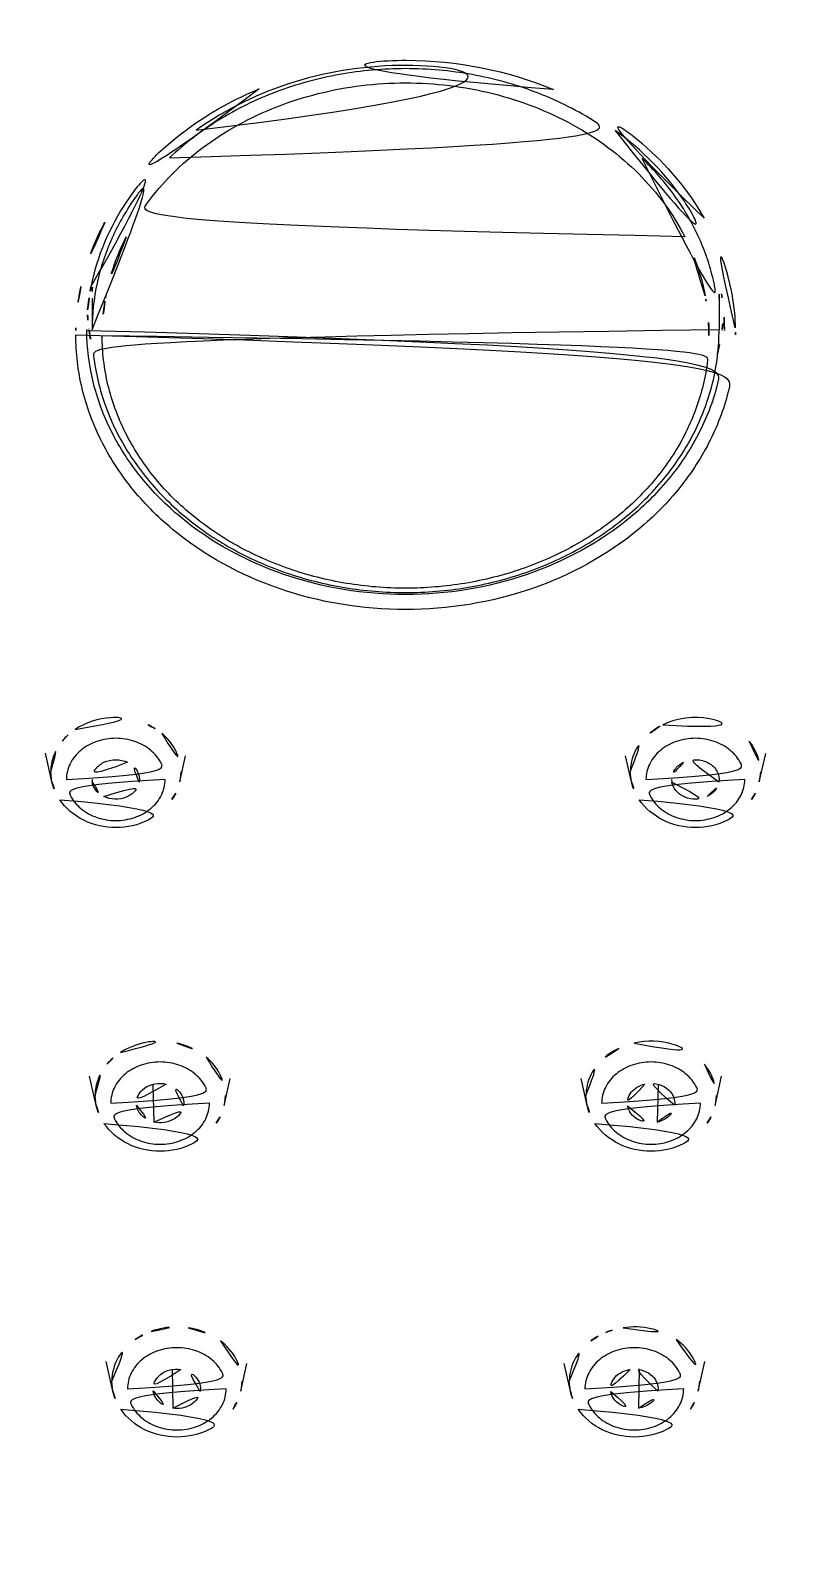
# Model space of a CAD drawing. Extents: x 16296660632 to 16296678186, y -37409619871 to -37409616409.
# Drawn here: x 16296676343.57 to 16296676358.09, y -37409616879.32 to -37409616850.33 of the extents above; entities that cross this region are included whole.
import ezdxf

# ---------------------------------------------------------------- set-up
doc = ezdxf.new("R2010")
doc.units = 0
doc.header["$LTSCALE"] = 10
doc.header["$MEASUREMENT"] = 0
doc.layers.get('0').update_dxf_attribs({"linetype": 'CONTINUOUS'})

msp = doc.modelspace()

# ---------------------------------------------------------------- linework, layer by layer
at = {"ltscale": 0.5}
for p, q in [((16296676344.74192, -37409616855.40905), (16296676344.74192, -37409616856.007248)), ((16296676356.64192, -37409616855.40905), (16296676356.64192, -37409616856.007248)), ((16296676343.978121, -37409616864.583763), (16296676343.85541, -37409616864.039597)), ((16296676346.40572, -37409616864.583763), (16296676346.516411, -37409616864.092903)), ((16296676354.978121, -37409616864.583763), (16296676354.86776, -37409616864.094383)), ((16296676357.40572, -37409616864.583763), (16296676357.52721, -37409616864.044983)), ((16296676343.978121, -37409616864.583763), (16296676343.956909, -37409616864.394058)), ((16296676346.42692, -37409616864.394058), (16296676346.40572, -37409616864.583763)), ((16296676354.978121, -37409616864.583763), (16296676354.956909, -37409616864.394058)), ((16296676357.42692, -37409616864.394058), (16296676357.40572, -37409616864.583763)), ((16296676344.74192, -37409616864.540001), (16296676344.74617, -37409616864.59021)), ((16296676355.74192, -37409616864.540001), (16296676355.74625, -37409616864.590286)), ((16296676344.81937, -37409616870.725166), (16296676344.694731, -37409616870.172432)), ((16296676347.246969, -37409616870.725166), (16296676347.36194, -37409616870.215317)), ((16296676354.13686, -37409616870.725166), (16296676354.02179, -37409616870.214897)), ((16296676356.564461, -37409616870.725166), (16296676356.68906, -37409616870.17263)), ((16296676344.81937, -37409616870.725166), (16296676344.79817, -37409616870.535461)), ((16296676345.89772, -37409616870.331581), (16296676345.91659, -37409616871.043243)), ((16296676347.268181, -37409616870.535461), (16296676347.246969, -37409616870.725166)), ((16296676354.13686, -37409616870.725166), (16296676354.11565, -37409616870.535461)), ((16296676355.485861, -37409616870.331627), (16296676355.46702, -37409616871.043297)), ((16296676356.585661, -37409616870.535461), (16296676356.564461, -37409616870.725166)), ((16296676345.136909, -37409616876.146507), (16296676345.01001, -37409616875.583778)), ((16296676346.26157, -37409616875.729202), (16296676346.272461, -37409616876.47168)), ((16296676347.56451, -37409616876.146507), (16296676347.682329, -37409616875.624062)), ((16296676353.819321, -37409616876.146507), (16296676353.70149, -37409616875.624001)), ((16296676355.12203, -37409616875.726509), (16296676355.111151, -37409616876.47171)), ((16296676356.24692, -37409616876.146507), (16296676356.373831, -37409616875.583717)), ((16296676345.136909, -37409616876.146507), (16296676345.115709, -37409616875.95681)), ((16296676347.58572, -37409616875.95681), (16296676347.56451, -37409616876.146507)), ((16296676353.819321, -37409616876.146507), (16296676353.79812, -37409616875.95681)), ((16296676356.268129, -37409616875.95681), (16296676356.24692, -37409616876.146507))]:
    msp.add_line(p, q, dxfattribs=at)
for centre, radius, start, end in [((16296676348.818399, -37409616856.110123), 4.385481, 167.8472804, 178.2253986), ((16296676348.85154, -37409616856.005089), 4.210147, 168.9152558, 171.7782033), ((16296676348.86412, -37409616855.409157), 4.122199, 177.0948857, 179.9986886), ((16296676352.51977, -37409616855.409149), 4.122152, 0.0013114, 2.8854188), ((16296676352.532391, -37409616856.005074), 4.21005, 8.2217967, 11.0655839), ((16296676348.790701, -37409616855.997017), 4.148785, 171.7680494, 179.9777063), ((16296676348.94685, -37409616856.11911), 4.013128, 170.6223517, 179.983389), ((16296676348.97654, -37409616856.123734), 4.043175, 169.1601444, 170.6263402), ((16296676352.407301, -37409616856.123734), 4.043175, 9.3736598, 10.8398556), ((16296676352.446011, -37409616856.11837), 4.004104, 0.0056827, 9.3882663), ((16296676352.59314, -37409616855.997017), 4.148775, 0.0222937, 8.2319506), ((16296676348.871559, -37409616855.405586), 4.229759, 184.3391874, 187.9317221), ((16296676352.51226, -37409616855.405602), 4.229773, 352.0678299, 355.6507295), ((16296676348.75482, -37409616856.10614), 4.321815, 178.2520746, 179.9991257), ((16296676348.80644, -37409616855.995392), 4.164519, 180, 180.3317853), ((16296676348.889111, -37409616855.403297), 4.24746, 187.929945, 188.2602177), ((16296676348.91815, -37409616855.398499), 4.276886, 188.2681615, 194.3917579), ((16296676352.466311, -37409616855.398613), 4.276253, 345.6754867, 351.7322711), ((16296676352.49486, -37409616855.403328), 4.247322, 351.7397823, 352.0696069), ((16296676352.5774, -37409616855.995392), 4.164518, 359.6682147, 0), ((16296676352.632879, -37409616856.106148), 4.317944, 0.0008743, 1.7934094), ((16296676356.057171, -37409616864.554466), 1.154537, 128.7868224, 129.7676521)]:
    msp.add_arc(centre, radius, start, end, dxfattribs=at)
for points, knots in [([(16296676312.699129, -37409616853.195107), (16296676312.71629, -37409616851.132263), (16296676313.246201, -37409616846.960533), (16296676315.4835, -37409616840.995949), (16296676319.06517, -37409616835.522682), (16296676323.842621, -37409616830.749748), (16296676329.626921, -37409616826.848412), (16296676336.197399, -37409616823.958237), (16296676343.307381, -37409616822.181908), (16296676350.691891, -37409616821.582672), (16296676358.07637, -37409616822.1819), (16296676365.186291, -37409616823.958214), (16296676371.756701, -37409616826.848289), (16296676377.540951, -37409616830.749527), (16296676382.318411, -37409616835.522377), (16296676385.90015, -37409616840.995567), (16296676388.137541, -37409616846.960136), (16296676388.667521, -37409616851.13192), (16296676388.68471, -37409616853.194794)], [0, 0, 0, 0, 0.056786236, 0.114515232, 0.173930077, 0.235460743, 0.29919542, 0.364895673, 0.432059396, 0.500001234, 0.567942837, 0.635105872, 0.700805174, 0.764538933, 0.826068993, 0.885483689, 0.943212958, 1, 1, 1, 1]), ([(16296676388.441191, -37409616853.219116), (16296676388.425911, -37409616851.168617), (16296676387.902531, -37409616847.021469), (16296676385.682711, -37409616841.091217), (16296676382.12553, -37409616835.649017), (16296676377.378759, -37409616830.90287), (16296676371.63032, -37409616827.023262), (16296676365.09971, -37409616824.149109), (16296676358.032351, -37409616822.382584), (16296676350.69186, -37409616821.786659), (16296676343.351391, -37409616822.382607), (16296676336.2841, -37409616824.149117), (16296676329.75358, -37409616827.023232), (16296676324.005211, -37409616830.902771), (16296676319.258459, -37409616835.648842), (16296676315.70125, -37409616841.091003), (16296676313.48135, -37409616847.021248), (16296676312.957939, -37409616851.168427), (16296676312.94264, -37409616853.218964)], [0, 0, 0, 0, 0.056786756, 0.114514246, 0.173926764, 0.235455537, 0.299189585, 0.364890721, 0.432056613, 0.500001345, 0.567945833, 0.635111014, 0.700811163, 0.764544253, 0.826072378, 0.885484714, 0.943212453, 1, 1, 1, 1]), ([(16296676313.300859, -37409616851.503593), (16296676313.422939, -37409616849.697647), (16296676314.05476, -37409616846.070381), (16296676316.11451, -37409616840.888077), (16296676319.21998, -37409616836.088303), (16296676323.272079, -37409616831.817123), (16296676328.14439, -37409616828.198502), (16296676333.689489, -37409616825.33754), (16296676339.73925, -37409616823.316963), (16296676343.972799, -37409616822.572418), (16296676346.11838, -37409616822.352859)], [0, 0, 0, 0, 0.114111469, 0.230150155, 0.34931773, 0.472314203, 0.599349345, 0.730149057, 0.864030476, 1, 1, 1, 1]), ([(16296676355.265301, -37409616822.352837), (16296676357.410879, -37409616822.572403), (16296676361.644449, -37409616823.316933), (16296676367.694241, -37409616825.337486), (16296676373.23937, -37409616828.198448), (16296676378.1117, -37409616831.81707), (16296676382.16382, -37409616836.088257), (16296676385.26932, -37409616840.888046), (16296676387.329069, -37409616846.070374), (16296676387.960899, -37409616849.697639), (16296676388.082979, -37409616851.503593)], [0, 0, 0, 0, 0.135969474, 0.269850897, 0.400650647, 0.527685839, 0.650682352, 0.769849943, 0.8858886, 1, 1, 1, 1]), ([(16296676353.502319, -37409616851.450333), (16296676352.62682, -37409616851.084106), (16296676350.70993, -37409616850.711487), (16296676348.791401, -37409616851.075027), (16296676347.913731, -37409616851.43692)], [0, 0, 0, 0, 0.499907952, 1, 1, 1, 1]), ([(16296676346.211809, -37409616852.747559), (16296676346.495131, -37409616852.477676), (16296676347.133671, -37409616851.990341), (16296676348.23003, -37409616851.45668), (16296676349.43541, -37409616851.127274), (16296676350.69602, -37409616851.016457), (16296676351.95645, -37409616851.1287), (16296676353.161289, -37409616851.459503), (16296676354.256781, -37409616851.994423), (16296676354.894541, -37409616852.482498), (16296676355.17742, -37409616852.752693)], [0, 0, 0, 0, 0.119751023, 0.243764737, 0.371028119, 0.500038334, 0.629042751, 0.756289575, 0.880278361, 1, 1, 1, 1]), ([(16296676346.72049, -37409616852.22213), (16296676347.846359, -37409616851.411507), (16296676350.696581, -37409616850.57119), (16296676353.54591, -37409616851.415077), (16296676354.670389, -37409616852.227211)], [0, 0, 0, 0, 0.500041488, 1, 1, 1, 1]), ([(16296676347.913731, -37409616851.43692), (16296676347.28941, -37409616851.694351), (16296676346.14259, -37409616852.377037), (16296676345.28484, -37409616853.411148), (16296676344.98329, -37409616853.969727)], [0, 0, 0, 0, 0.515467574, 1, 1, 1, 1]), ([(16296676355.990891, -37409616854.241997), (16296676355.87995, -37409616854.024803), (16296676355.61808, -37409616853.602821), (16296676355.12537, -37409616853.032257), (16296676354.538601, -37409616852.527893), (16296676353.63994, -37409616851.952637), (16296676352.351151, -37409616851.456734), (16296676350.689461, -37409616851.256798), (16296676349.02796, -37409616851.457901), (16296676347.739639, -37409616851.95472), (16296676346.841551, -37409616852.530617), (16296676346.255289, -37409616853.035423), (16296676345.76318, -37409616853.606331), (16296676345.50173, -37409616854.028503), (16296676345.39102, -37409616854.245773)], [0, 0, 0, 0, 0.0576492, 0.116792366, 0.177544438, 0.239880357, 0.368318148, 0.500027217, 0.631731278, 0.760155365, 0.822482352, 0.883224957, 0.942358912, 1, 1, 1, 1]), ([(16296676356.35648, -37409616853.889893), (16296676356.05386, -37409616853.353943), (16296676355.213779, -37409616852.363518), (16296676354.10495, -37409616851.702423), (16296676353.502319, -37409616851.450333)], [0, 0, 0, 0, 0.485127003, 1, 1, 1, 1]), ([(16296676354.670389, -37409616852.227211), (16296676355.17787, -37409616852.593727), (16296676356.058241, -37409616853.470032), (16296676356.551359, -37409616854.62011), (16296676356.664181, -37409616855.197037)], [0, 0, 0, 0, 0.515707354, 1, 1, 1, 1]), ([(16296676344.719931, -37409616855.195663), (16296676344.833151, -37409616854.617683), (16296676345.32814, -37409616853.465584), (16296676346.211439, -37409616852.588638), (16296676346.72049, -37409616852.22213)], [0, 0, 0, 0, 0.484253249, 1, 1, 1, 1]), ([(16296676355.17742, -37409616852.752693), (16296676355.406839, -37409616852.971832), (16296676355.821461, -37409616853.444923), (16296676356.28912, -37409616854.249786), (16296676356.577, -37409616855.113136), (16296676356.64192, -37409616855.711197), (16296676356.64192, -37409616856.007248)], [0, 0, 0, 0, 0.259845898, 0.511742617, 0.757525877, 1, 1, 1, 1]), ([(16296676344.74192, -37409616856.007248), (16296676344.74192, -37409616855.710632), (16296676344.807091, -37409616855.111389), (16296676345.096081, -37409616854.246498), (16296676345.5655, -37409616853.440407), (16296676345.98159, -37409616852.966843), (16296676346.211809, -37409616852.747559)], [0, 0, 0, 0, 0.242449715, 0.488220557, 0.740124821, 1, 1, 1, 1]), ([(16296676313.24194, -37409616853.277657), (16296676313.24435, -37409616855.318176), (16296676313.74103, -37409616859.447807), (16296676315.92045, -37409616865.358871), (16296676319.439079, -37409616870.787323), (16296676325.80558, -37409616877.192719), (16296676336.31048, -37409616882.89595), (16296676345.852671, -37409616884.424713), (16296676350.691919, -37409616884.424713)], [0, 0, 0, 0, 0.113806667, 0.229468773, 0.348495803, 0.471769067, 0.730097622, 1, 1, 1, 1]), ([(16296676387.991289, -37409616853.443382), (16296676387.977171, -37409616855.47551), (16296676387.46092, -37409616859.584801), (16296676385.266159, -37409616865.460159), (16296676381.748659, -37409616870.849602), (16296676377.05617, -37409616875.547348), (16296676371.375259, -37409616879.385468), (16296676364.92321, -37409616882.227928), (16296676357.94215, -37409616883.974648), (16296676350.6919, -37409616884.563873), (16296676343.44165, -37409616883.97464), (16296676336.46059, -37409616882.227913), (16296676330.008551, -37409616879.385452), (16296676324.32765, -37409616875.547333), (16296676319.63516, -37409616870.849586), (16296676316.11767, -37409616865.460152), (16296676313.92292, -37409616859.584793), (16296676313.40666, -37409616855.47551), (16296676313.39254, -37409616853.443382)], [0, 0, 0, 0, 0.056902678, 0.114722, 0.174187281, 0.23572481, 0.299427372, 0.365065973, 0.432148662, 0.500000175, 0.567851674, 0.634934326, 0.70057287, 0.764275364, 0.825812828, 0.885278051, 0.943097335, 1, 1, 1, 1]), ([(16296676350.691919, -37409616884.424713), (16296676355.53116, -37409616884.424713), (16296676365.073351, -37409616882.89595), (16296676375.578251, -37409616877.192719), (16296676381.94475, -37409616870.787323), (16296676385.463381, -37409616865.358871), (16296676387.642811, -37409616859.447807), (16296676388.13949, -37409616855.318176), (16296676388.141899, -37409616853.277657)], [0, 0, 0, 0, 0.269902372, 0.52823093, 0.651504198, 0.770531231, 0.886193336, 1, 1, 1, 1]), ([(16296676344.98329, -37409616853.969727), (16296676344.931129, -37409616854.066353), (16296676344.738131, -37409616854.45475), (16296676344.599331, -37409616854.870331), (16296676344.5312, -37409616855.18689)], [0, 0, 0, 0, 0.253214689, 1, 1, 1, 1]), ([(16296676345.39102, -37409616854.245773), (16296676345.30072, -37409616854.422981), (16296676345.145041, -37409616854.787613), (16296676345.0424, -37409616855.170677), (16296676345.00551, -37409616855.363342)], [0, 0, 0, 0, 0.503448968, 1, 1, 1, 1]), ([(16296676356.948709, -37409616855.971024), (16296676356.93746, -37409616855.611473), (16296676356.82336, -37409616854.885368), (16296676356.53685, -37409616854.209343), (16296676356.35648, -37409616853.889893)], [0, 0, 0, 0, 0.495098498, 1, 1, 1, 1]), ([(16296676356.378321, -37409616855.363342), (16296676356.341299, -37409616855.169998), (16296676356.238199, -37409616854.785583), (16296676356.08169, -37409616854.419746), (16296676355.990891, -37409616854.241997)], [0, 0, 0, 0, 0.496534574, 1, 1, 1, 1]), ([(16296676344.43301, -37409616856.106087), (16296676344.43301, -37409616856.447021), (16296676344.51544, -37409616857.13707), (16296676344.878361, -37409616858.124992), (16296676345.46479, -37409616859.03299), (16296676346.5277, -37409616860.104584), (16296676348.28507, -37409616861.059883), (16296676350.688681, -37409616861.44751), (16296676353.092991, -37409616861.06176), (16296676354.85215, -37409616860.107613), (16296676355.91654, -37409616859.035782), (16296676356.504761, -37409616858.127419), (16296676356.868441, -37409616857.138298), (16296676356.95083, -37409616856.447403), (16296676356.95083, -37409616856.106087)], [0, 0, 0, 0, 0.056857276, 0.114635545, 0.174089854, 0.235690412, 0.364826453, 0.49981548, 0.634826717, 0.764037522, 0.825694792, 0.885223657, 0.943080772, 1, 1, 1, 1]), ([(16296676344.641991, -37409616856.019508), (16296676344.64389, -37409616856.348389), (16296676344.72682, -37409616857.01371), (16296676345.081511, -37409616857.965347), (16296676345.65136, -37409616858.838852), (16296676346.67967, -37409616859.869202), (16296676348.375561, -37409616860.786263), (16296676350.691919, -37409616861.157654), (16296676353.00827, -37409616860.786263), (16296676354.70417, -37409616859.869202), (16296676355.732479, -37409616858.838852), (16296676356.30232, -37409616857.965347), (16296676356.657009, -37409616857.01371), (16296676356.739941, -37409616856.348389), (16296676356.74185, -37409616856.019501)], [0, 0, 0, 0, 0.056897459, 0.114740425, 0.174264082, 0.235910666, 0.365074514, 0.499999994, 0.634925475, 0.764089328, 0.825735915, 0.885259573, 0.94310254, 1, 1, 1, 1]), ([(16296676356.64192, -37409616856.007248), (16296676356.64192, -37409616856.171242), (16296676356.62252, -37409616856.500198), (16296676356.535721, -37409616856.988037), (16296676356.392031, -37409616857.466057), (16296676356.125389, -37409616858.087387), (16296676355.654551, -37409616858.817833), (16296676354.904961, -37409616859.574989), (16296676353.997141, -37409616860.193047), (16296676353.14213, -37409616860.572166), (16296676352.414841, -37409616860.789062), (16296676351.65996, -37409616860.946716), (16296676350.69191, -37409616861.025909), (16296676349.72386, -37409616860.946716), (16296676348.968981, -37409616860.789062), (16296676348.24169, -37409616860.572166), (16296676347.386681, -37409616860.193039), (16296676346.47887, -37409616859.574982), (16296676345.72928, -37409616858.817833), (16296676345.25844, -37409616858.087387), (16296676344.99181, -37409616857.466057), (16296676344.84812, -37409616856.988037), (16296676344.761311, -37409616856.500198), (16296676344.74192, -37409616856.171242), (16296676344.74192, -37409616856.007263)], [0, 0, 0, 0, 0.028611165, 0.057335192, 0.086264175, 0.115496851, 0.175082938, 0.236607732, 0.300179303, 0.365596692, 0.398891693, 0.432458202, 0.500000532, 0.567542823, 0.601109281, 0.634404218, 0.699821434, 0.763392803, 0.824917392, 0.884503305, 0.913735915, 0.942664847, 0.971388842, 1, 1, 1, 1]), ([(16296676344.93372, -37409616856.117958), (16296676344.93372, -37409616856.274841), (16296676344.952351, -37409616856.589607), (16296676345.0357, -37409616857.056557), (16296676345.17378, -37409616857.51442), (16296676345.430429, -37409616858.110542), (16296676345.88452, -37409616858.812561), (16296676346.608431, -37409616859.541344), (16296676347.48678, -37409616860.137459), (16296676348.31493, -37409616860.503563), (16296676349.020041, -37409616860.713249), (16296676349.75251, -37409616860.865791), (16296676350.691919, -37409616860.942413), (16296676351.631321, -37409616860.865791), (16296676352.3638, -37409616860.713249), (16296676353.068899, -37409616860.503563), (16296676353.89706, -37409616860.137459), (16296676354.77541, -37409616859.541344), (16296676355.499319, -37409616858.812561), (16296676355.953409, -37409616858.110542), (16296676356.21006, -37409616857.51442), (16296676356.348129, -37409616857.056557), (16296676356.43149, -37409616856.589607), (16296676356.450109, -37409616856.274841), (16296676356.450109, -37409616856.117958)], [0, 0, 0, 0, 0.028366791, 0.056860443, 0.085581716, 0.114640297, 0.17400273, 0.235484149, 0.299179717, 0.364854707, 0.39831526, 0.432064306, 0.499999988, 0.567935671, 0.601684719, 0.635145272, 0.700820266, 0.764515839, 0.825997262, 0.885359699, 0.914418282, 0.943139556, 0.971633209, 1, 1, 1, 1]), ([(16296676344.4219, -37409616863.59021), (16296676344.61989, -37409616863.458748), (16296676345.099569, -37409616863.308121), (16296676345.59236, -37409616863.399307), (16296676345.80942, -37409616863.503647)], [0, 0, 0, 0, 0.496685696, 1, 1, 1, 1]), ([(16296676355.574421, -37409616863.503647), (16296676355.844589, -37409616863.373787), (16296676356.46719, -37409616863.29425), (16296676357.031219, -37409616863.593811), (16296676357.21233, -37409616863.814873)], [0, 0, 0, 0, 0.51194441, 1, 1, 1, 1]), ([(16296676344.171511, -37409616863.814873), (16296676344.188971, -37409616863.793556), (16296676344.26363, -37409616863.70948), (16296676344.35124, -37409616863.637131), (16296676344.4219, -37409616863.59021)], [0, 0, 0, 0, 0.245206986, 1, 1, 1, 1]), ([(16296676345.80942, -37409616863.503647), (16296676345.8326, -37409616863.514793), (16296676345.922581, -37409616863.561363), (16296676346.00709, -37409616863.618683), (16296676346.065201, -37409616863.667038)], [0, 0, 0, 0, 0.253813724, 1, 1, 1, 1]), ([(16296676355.333941, -37409616863.654533), (16296676355.389071, -37409616863.610207), (16296676355.468531, -37409616863.557442), (16296676355.552771, -37409616863.514053), (16296676355.574421, -37409616863.503647)], [0, 0, 0, 0, 0.746511433, 1, 1, 1, 1]), ([(16296676343.956909, -37409616864.394058), (16296676343.956909, -37409616864.291397), (16296676343.995621, -37409616864.080811), (16296676344.10412, -37409616863.897133), (16296676344.171511, -37409616863.814873)], [0, 0, 0, 0, 0.491215293, 1, 1, 1, 1]), ([(16296676344.254681, -37409616864.540001), (16296676344.254681, -37409616864.437653), (16296676344.30722, -37409616864.224388), (16296676344.521761, -37409616863.966263), (16296676344.831869, -37409616863.798233), (16296676345.191879, -37409616863.740089), (16296676345.55191, -37409616863.798203), (16296676345.862049, -37409616863.96624), (16296676346.076611, -37409616864.224373), (16296676346.12916, -37409616864.437637), (16296676346.12916, -37409616864.540001)], [0, 0, 0, 0, 0.114312006, 0.235129985, 0.364650407, 0.499988885, 0.63532732, 0.764854047, 0.885682873, 1, 1, 1, 1]), ([(16296676346.065201, -37409616863.667038), (16296676346.17477, -37409616863.758232), (16296676346.357981, -37409616863.978493), (16296676346.42692, -37409616864.259201), (16296676346.42692, -37409616864.394058)], [0, 0, 0, 0, 0.513876692, 1, 1, 1, 1]), ([(16296676354.956909, -37409616864.394058), (16296676354.956909, -37409616864.259201), (16296676355.02586, -37409616863.978493), (16296676355.209061, -37409616863.758232), (16296676355.31864, -37409616863.667038)], [0, 0, 0, 0, 0.486123299, 1, 1, 1, 1]), ([(16296676355.254681, -37409616864.540001), (16296676355.254681, -37409616864.437653), (16296676355.30722, -37409616864.224388), (16296676355.521761, -37409616863.966263), (16296676355.831869, -37409616863.798233), (16296676356.191879, -37409616863.740089), (16296676356.55191, -37409616863.798203), (16296676356.862049, -37409616863.96624), (16296676357.076611, -37409616864.224373), (16296676357.12916, -37409616864.437637), (16296676357.12916, -37409616864.540001)], [0, 0, 0, 0, 0.114312006, 0.235129985, 0.364650407, 0.499988885, 0.63532732, 0.764854047, 0.885682873, 1, 1, 1, 1]), ([(16296676357.21233, -37409616863.814873), (16296676357.279711, -37409616863.897133), (16296676357.38822, -37409616864.080811), (16296676357.42692, -37409616864.291397), (16296676357.42692, -37409616864.394058)], [0, 0, 0, 0, 0.508784698, 1, 1, 1, 1]), ([(16296676345.41692, -37409616864.215561), (16296676345.347651, -37409616864.182266), (16296676345.191549, -37409616864.148651), (16296676344.965, -37409616864.197411), (16296676344.789301, -37409616864.334976), (16296676344.74192, -37409616864.474403), (16296676344.74192, -37409616864.540001)], [0, 0, 0, 0, 0.264362959, 0.528642515, 0.774341496, 1, 1, 1, 1]), ([(16296676355.966921, -37409616864.215561), (16296676355.902531, -37409616864.246513), (16296676355.788971, -37409616864.335136), (16296676355.74192, -37409616864.474411), (16296676355.74192, -37409616864.540001)], [0, 0, 0, 0, 0.521337546, 1, 1, 1, 1]), ([(16296676356.63793, -37409616864.589523), (16296676356.6488, -37409616864.521439), (16296676356.619921, -37409616864.367859), (16296676356.445181, -37409616864.207779), (16296676356.207319, -37409616864.146759), (16296676356.04056, -37409616864.180168), (16296676355.966921, -37409616864.215561)], [0, 0, 0, 0, 0.224885532, 0.468539642, 0.733473227, 1, 1, 1, 1]), ([(16296676345.637991, -37409616864.589287), (16296676345.649469, -37409616864.517227), (16296676345.61511, -37409616864.3535), (16296676345.488779, -37409616864.250099), (16296676345.41692, -37409616864.215561)], [0, 0, 0, 0, 0.477855492, 1, 1, 1, 1]), ([(16296676346.12916, -37409616864.540001), (16296676346.12916, -37409616864.642357), (16296676346.07662, -37409616864.855614), (16296676345.86208, -37409616865.113739), (16296676345.55197, -37409616865.281776), (16296676345.19195, -37409616865.339912), (16296676344.831921, -37409616865.281799), (16296676344.52179, -37409616865.11377), (16296676344.30722, -37409616864.855637), (16296676344.254681, -37409616864.642357), (16296676344.254681, -37409616864.540001)], [0, 0, 0, 0, 0.114312006, 0.235129985, 0.364650407, 0.499988885, 0.63532732, 0.764854047, 0.885682873, 1, 1, 1, 1]), ([(16296676344.746019, -37409616864.590233), (16296676344.755369, -37409616864.64753), (16296676344.80965, -37409616864.762573), (16296676344.910311, -37409616864.837227), (16296676344.966921, -37409616864.864441)], [0, 0, 0, 0, 0.480383203, 1, 1, 1, 1]), ([(16296676344.966921, -37409616864.864441), (16296676345.03183, -37409616864.895653), (16296676345.177349, -37409616864.929207), (16296676345.39196, -37409616864.891693), (16296676345.56638, -37409616864.774933), (16296676345.62817, -37409616864.650963), (16296676345.637991, -37409616864.589287)], [0, 0, 0, 0, 0.262072443, 0.525270743, 0.772774912, 1, 1, 1, 1]), ([(16296676357.12916, -37409616864.540001), (16296676357.12916, -37409616864.642357), (16296676357.07662, -37409616864.855614), (16296676356.86208, -37409616865.113739), (16296676356.55197, -37409616865.281776), (16296676356.19195, -37409616865.339912), (16296676355.831921, -37409616865.281799), (16296676355.52179, -37409616865.11377), (16296676355.30722, -37409616864.855637), (16296676355.254681, -37409616864.642357), (16296676355.254681, -37409616864.540001)], [0, 0, 0, 0, 0.114312006, 0.235129985, 0.364650407, 0.499988885, 0.63532732, 0.764854047, 0.885682873, 1, 1, 1, 1]), ([(16296676355.746031, -37409616864.590317), (16296676355.7561, -37409616864.651917), (16296676355.81806, -37409616864.775597), (16296676355.99251, -37409616864.89193), (16296676356.206829, -37409616864.929131), (16296676356.35211, -37409616864.895592), (16296676356.41692, -37409616864.864441)], [0, 0, 0, 0, 0.227381162, 0.474871546, 0.738039547, 1, 1, 1, 1]), ([(16296676356.41692, -37409616864.864441), (16296676356.47366, -37409616864.837173), (16296676356.574459, -37409616864.762283), (16296676356.628759, -37409616864.646927), (16296676356.63793, -37409616864.589523)], [0, 0, 0, 0, 0.519888867, 1, 1, 1, 1]), ([(16296676344.127171, -37409616864.925331), (16296676344.23926, -37409616865.090919), (16296676344.571131, -37409616865.365143), (16296676345.193649, -37409616865.499847), (16296676345.815781, -37409616865.363678), (16296676346.146839, -37409616865.088631), (16296676346.25839, -37409616864.922783)], [0, 0, 0, 0, 0.244705046, 0.500077808, 0.755397943, 1, 1, 1, 1]), ([(16296676355.127171, -37409616864.925331), (16296676355.23926, -37409616865.090919), (16296676355.571131, -37409616865.365143), (16296676356.193649, -37409616865.499847), (16296676356.815781, -37409616865.363678), (16296676357.146839, -37409616865.088631), (16296676357.25839, -37409616864.922783)], [0, 0, 0, 0, 0.244705046, 0.500077808, 0.755397943, 1, 1, 1, 1]), ([(16296676345.281349, -37409616869.719757), (16296676345.434719, -37409616869.621803), (16296676345.79171, -37409616869.490791), (16296676346.170349, -37409616869.501633), (16296676346.352819, -37409616869.542343)], [0, 0, 0, 0, 0.493281198, 1, 1, 1, 1]), ([(16296676346.352819, -37409616869.542343), (16296676346.40449, -37409616869.553864), (16296676346.60264, -37409616869.609642), (16296676346.78898, -37409616869.710617), (16296676346.90645, -37409616869.808441)], [0, 0, 0, 0, 0.257222394, 1, 1, 1, 1]), ([(16296676354.477381, -37409616869.808441), (16296676354.51589, -37409616869.776367), (16296676354.68256, -37409616869.654953), (16296676354.879009, -37409616869.576241), (16296676355.031019, -37409616869.542343)], [0, 0, 0, 0, 0.243456112, 1, 1, 1, 1]), ([(16296676355.031019, -37409616869.542343), (16296676355.272591, -37409616869.488449), (16296676355.775499, -37409616869.502213), (16296676356.212271, -37409616869.76738), (16296676356.36232, -37409616869.945732)], [0, 0, 0, 0, 0.515015975, 1, 1, 1, 1]), ([(16296676345.021521, -37409616869.945732), (16296676345.039671, -37409616869.924156), (16296676345.11727, -37409616869.839149), (16296676345.20817, -37409616869.76651), (16296676345.281349, -37409616869.719757)], [0, 0, 0, 0, 0.245118793, 1, 1, 1, 1]), ([(16296676345.09593, -37409616870.681396), (16296676345.09593, -37409616870.579063), (16296676345.14847, -37409616870.365791), (16296676345.36301, -37409616870.107674), (16296676345.67312, -37409616869.939629), (16296676346.03314, -37409616869.881493), (16296676346.393169, -37409616869.939613), (16296676346.7033, -37409616870.107643), (16296676346.91787, -37409616870.365784), (16296676346.970421, -37409616870.579048), (16296676346.970421, -37409616870.681396)], [0, 0, 0, 0, 0.114311621, 0.235128823, 0.364648678, 0.499987779, 0.635329, 0.76485469, 0.885684356, 1, 1, 1, 1]), ([(16296676346.90645, -37409616869.808441), (16296676347.016001, -37409616869.899673), (16296676347.199261, -37409616870.119873), (16296676347.268181, -37409616870.400597), (16296676347.268181, -37409616870.535461)], [0, 0, 0, 0, 0.513887598, 1, 1, 1, 1]), ([(16296676354.11565, -37409616870.535461), (16296676354.11565, -37409616870.400597), (16296676354.18457, -37409616870.119873), (16296676354.36783, -37409616869.899673), (16296676354.477381, -37409616869.808441)], [0, 0, 0, 0, 0.486112393, 1, 1, 1, 1]), ([(16296676354.41342, -37409616870.681396), (16296676354.41342, -37409616870.579063), (16296676354.46596, -37409616870.365791), (16296676354.6805, -37409616870.107674), (16296676354.99061, -37409616869.939621), (16296676355.35063, -37409616869.881493), (16296676355.710661, -37409616869.939613), (16296676356.02079, -37409616870.107643), (16296676356.23535, -37409616870.365768), (16296676356.287901, -37409616870.579048), (16296676356.287901, -37409616870.681396)], [0, 0, 0, 0, 0.114312006, 0.235129985, 0.364650407, 0.499988885, 0.63532732, 0.764854047, 0.885682873, 1, 1, 1, 1]), ([(16296676356.36232, -37409616869.945732), (16296676356.432289, -37409616870.028908), (16296676356.54525, -37409616870.215469), (16296676356.585661, -37409616870.430656), (16296676356.585661, -37409616870.535461)], [0, 0, 0, 0, 0.50910945, 1, 1, 1, 1]), ([(16296676344.79817, -37409616870.535461), (16296676344.79817, -37409616870.430656), (16296676344.838579, -37409616870.215469), (16296676344.95154, -37409616870.028908), (16296676345.021521, -37409616869.945732)], [0, 0, 0, 0, 0.49089054, 1, 1, 1, 1]), ([(16296676346.149639, -37409616870.319542), (16296676346.07914, -37409616870.303963), (16296676345.93257, -37409616870.301331), (16296676345.73571, -37409616870.38118), (16296676345.59984, -37409616870.532021), (16296676345.57795, -37409616870.663391), (16296676345.586, -37409616870.723183)], [0, 0, 0, 0, 0.270608956, 0.532534261, 0.773903549, 1, 1, 1, 1]), ([(16296676355.797791, -37409616870.72345), (16296676355.805889, -37409616870.663651), (16296676355.784109, -37409616870.532227), (16296676355.64826, -37409616870.381233), (16296676355.451361, -37409616870.301422), (16296676355.304701, -37409616870.30381), (16296676355.23419, -37409616870.319542)], [0, 0, 0, 0, 0.226086118, 0.467440716, 0.729367871, 1, 1, 1, 1]), ([(16296676346.478821, -37409616870.733124), (16296676346.486231, -37409616870.688782), (16296676346.481199, -37409616870.594002), (16296676346.3897, -37409616870.420021), (16296676346.24773, -37409616870.341423), (16296676346.149639, -37409616870.319542)], [0, 0, 0, 0, 0.234259099, 0.476285937, 1, 1, 1, 1]), ([(16296676355.23419, -37409616870.319542), (16296676355.135889, -37409616870.341667), (16296676354.99349, -37409616870.42038), (16296676354.902241, -37409616870.595169), (16296676354.897631, -37409616870.690231), (16296676354.90527, -37409616870.734657)], [0, 0, 0, 0, 0.523684223, 0.765686385, 1, 1, 1, 1]), ([(16296676346.970421, -37409616870.681396), (16296676346.970421, -37409616870.783752), (16296676346.917879, -37409616870.997017), (16296676346.70332, -37409616871.255142), (16296676346.393221, -37409616871.423187), (16296676346.03322, -37409616871.481323), (16296676345.673201, -37409616871.42321), (16296676345.36307, -37409616871.25518), (16296676345.148491, -37409616870.997047), (16296676345.09593, -37409616870.78376), (16296676345.09593, -37409616870.681396)], [0, 0, 0, 0, 0.114311701, 0.235134772, 0.364657407, 0.499981712, 0.635314509, 0.764844915, 0.885679469, 1, 1, 1, 1]), ([(16296676345.586, -37409616870.723183), (16296676345.59617, -37409616870.798668), (16296676345.68103, -37409616870.951469), (16296676345.834141, -37409616871.024658), (16296676345.91659, -37409616871.043243)], [0, 0, 0, 0, 0.47401323, 1, 1, 1, 1]), ([(16296676345.91659, -37409616871.043243), (16296676346.036461, -37409616871.070007), (16296676346.236429, -37409616871.04557), (16296676346.421289, -37409616870.892738), (16296676346.46995, -37409616870.78624), (16296676346.478821, -37409616870.733124)], [0, 0, 0, 0, 0.523589422, 0.770419087, 1, 1, 1, 1]), ([(16296676356.287901, -37409616870.681396), (16296676356.287901, -37409616870.783752), (16296676356.235359, -37409616870.997017), (16296676356.020809, -37409616871.255142), (16296676355.710711, -37409616871.423187), (16296676355.3507, -37409616871.481323), (16296676354.99069, -37409616871.42321), (16296676354.68055, -37409616871.25518), (16296676354.465969, -37409616870.997047), (16296676354.41342, -37409616870.78376), (16296676354.41342, -37409616870.681396)], [0, 0, 0, 0, 0.114311701, 0.235134772, 0.364657407, 0.499981712, 0.635314509, 0.764844915, 0.885679469, 1, 1, 1, 1]), ([(16296676354.90527, -37409616870.734657), (16296676354.914379, -37409616870.787613), (16296676354.963341, -37409616870.893623), (16296676355.148081, -37409616871.045708), (16296676355.347389, -37409616871.069702), (16296676355.46702, -37409616871.043297)], [0, 0, 0, 0, 0.229610416, 0.476464087, 1, 1, 1, 1]), ([(16296676355.46702, -37409616871.043297), (16296676355.549509, -37409616871.02491), (16296676355.70256, -37409616870.951553), (16296676355.787571, -37409616870.79892), (16296676355.797791, -37409616870.72345)], [0, 0, 0, 0, 0.525994469, 1, 1, 1, 1]), ([(16296676344.96843, -37409616871.066727), (16296676345.080509, -37409616871.232323), (16296676345.41239, -37409616871.506554), (16296676346.03491, -37409616871.641251), (16296676346.65704, -37409616871.505081), (16296676346.988091, -37409616871.230026), (16296676347.099649, -37409616871.064194)], [0, 0, 0, 0, 0.244705046, 0.500077808, 0.755397943, 1, 1, 1, 1]), ([(16296676354.28591, -37409616871.066727), (16296676354.398001, -37409616871.232323), (16296676354.72987, -37409616871.506554), (16296676355.3524, -37409616871.641251), (16296676355.974529, -37409616871.505081), (16296676356.30558, -37409616871.230026), (16296676356.41713, -37409616871.064194)], [0, 0, 0, 0, 0.244705046, 0.500077808, 0.755397943, 1, 1, 1, 1]), ([(16296676345.861549, -37409616875.012741), (16296676345.916901, -37409616874.992859), (16296676346.14484, -37409616874.927002), (16296676346.388889, -37409616874.918404), (16296676346.56517, -37409616874.944267)], [0, 0, 0, 0, 0.248162564, 1, 1, 1, 1]), ([(16296676346.56517, -37409616874.944267), (16296676346.62142, -37409616874.95253), (16296676346.838289, -37409616874.997337), (16296676347.04545, -37409616875.094032), (16296676347.17709, -37409616875.192741)], [0, 0, 0, 0, 0.25680866, 1, 1, 1, 1]), ([(16296676354.818661, -37409616874.944267), (16296676354.99494, -37409616874.918404), (16296676355.35363, -37409616874.930344), (16296676355.685749, -37409616875.070549), (16296676355.826969, -37409616875.169197)], [0, 0, 0, 0, 0.508430719, 1, 1, 1, 1]), ([(16296676345.55687, -37409616875.169197), (16296676345.579941, -37409616875.153084), (16296676345.67597, -37409616875.090889), (16296676345.780411, -37409616875.041893), (16296676345.861549, -37409616875.012741)], [0, 0, 0, 0, 0.246113272, 1, 1, 1, 1]), ([(16296676347.17709, -37409616875.192741), (16296676347.299509, -37409616875.284538), (16296676347.5065, -37409616875.512154), (16296676347.58572, -37409616875.812927), (16296676347.58572, -37409616875.95681)], [0, 0, 0, 0, 0.515382057, 1, 1, 1, 1]), ([(16296676354.206739, -37409616875.192741), (16296676354.22822, -37409616875.176643), (16296676354.31773, -37409616875.114151), (16296676354.415489, -37409616875.063637), (16296676354.49173, -37409616875.032707)], [0, 0, 0, 0, 0.245998135, 1, 1, 1, 1]), ([(16296676355.826969, -37409616875.169197), (16296676355.958179, -37409616875.260857), (16296676356.181549, -37409616875.492699), (16296676356.268129, -37409616875.806908), (16296676356.268129, -37409616875.95681)], [0, 0, 0, 0, 0.516378389, 1, 1, 1, 1]), ([(16296676345.115709, -37409616875.95681), (16296676345.115709, -37409616875.806908), (16296676345.20228, -37409616875.492699), (16296676345.425659, -37409616875.260857), (16296676345.55687, -37409616875.169197)], [0, 0, 0, 0, 0.483621602, 1, 1, 1, 1]), ([(16296676345.413469, -37409616876.102753), (16296676345.413469, -37409616876.000397), (16296676345.466009, -37409616875.787148), (16296676345.68054, -37409616875.52903), (16296676345.990641, -37409616875.360977), (16296676346.35066, -37409616875.302841), (16296676346.710699, -37409616875.360947), (16296676347.02084, -37409616875.528999), (16296676347.235411, -37409616875.787132), (16296676347.287951, -37409616876.000397), (16296676347.287951, -37409616876.102753)], [0, 0, 0, 0, 0.114310105, 0.235124067, 0.364641692, 0.499979657, 0.635320228, 0.764859836, 0.885692229, 1, 1, 1, 1]), ([(16296676353.79812, -37409616875.95681), (16296676353.79812, -37409616875.812927), (16296676353.877331, -37409616875.512154), (16296676354.08432, -37409616875.284538), (16296676354.206739, -37409616875.192741)], [0, 0, 0, 0, 0.484617934, 1, 1, 1, 1]), ([(16296676354.095881, -37409616876.102753), (16296676354.095881, -37409616876.000397), (16296676354.14842, -37409616875.78714), (16296676354.362961, -37409616875.529007), (16296676354.673071, -37409616875.360977), (16296676355.033091, -37409616875.302841), (16296676355.39312, -37409616875.360962), (16296676355.703251, -37409616875.528992), (16296676355.91781, -37409616875.787117), (16296676355.97036, -37409616876.000397), (16296676355.97036, -37409616876.102753)], [0, 0, 0, 0, 0.114312006, 0.235129985, 0.364650407, 0.499988885, 0.63532732, 0.764854047, 0.885682873, 1, 1, 1, 1]), ([(16296676346.42885, -37409616875.733818), (16296676346.36064, -37409616875.723953), (16296676346.221701, -37409616875.729988), (16296676346.038651, -37409616875.814651), (16296676345.91507, -37409616875.962143), (16296676345.895929, -37409616876.086761), (16296676345.903469, -37409616876.143852)], [0, 0, 0, 0, 0.271449481, 0.532368757, 0.773212174, 1, 1, 1, 1]), ([(16296676346.79661, -37409616876.153038), (16296676346.80422, -37409616876.106117), (16296676346.79706, -37409616876.005333), (16296676346.691971, -37409616875.824127), (16296676346.53484, -37409616875.749367), (16296676346.42885, -37409616875.733818)], [0, 0, 0, 0, 0.2329796, 0.474927776, 1, 1, 1, 1]), ([(16296676354.954981, -37409616875.733818), (16296676354.848909, -37409616875.749603), (16296676354.691549, -37409616875.824257), (16296676354.586571, -37409616876.005852), (16296676354.579611, -37409616876.106789), (16296676354.587339, -37409616876.153748)], [0, 0, 0, 0, 0.52505119, 0.766986572, 1, 1, 1, 1]), ([(16296676355.480209, -37409616876.145027), (16296676355.48797, -37409616876.087883), (16296676355.469231, -37409616875.963013), (16296676355.345751, -37409616875.814987), (16296676355.162491, -37409616875.73011), (16296676355.023291, -37409616875.723793), (16296676354.954981, -37409616875.733818)], [0, 0, 0, 0, 0.226778247, 0.467574526, 0.728496976, 1, 1, 1, 1]), ([(16296676347.287951, -37409616876.102753), (16296676347.287951, -37409616876.205109), (16296676347.235411, -37409616876.418373), (16296676347.02088, -37409616876.676483), (16296676346.710779, -37409616876.844528), (16296676346.350771, -37409616876.902657), (16296676345.990721, -37409616876.844559), (16296676345.68058, -37409616876.676514), (16296676345.466009, -37409616876.418373), (16296676345.413469, -37409616876.205101), (16296676345.413469, -37409616876.102753)], [0, 0, 0, 0, 0.114310105, 0.235124067, 0.364641692, 0.499979657, 0.635320228, 0.764859836, 0.885692229, 1, 1, 1, 1]), ([(16296676355.97036, -37409616876.102753), (16296676355.97036, -37409616876.205109), (16296676355.91782, -37409616876.418373), (16296676355.703291, -37409616876.676483), (16296676355.39319, -37409616876.844528), (16296676355.03318, -37409616876.902657), (16296676354.67313, -37409616876.844559), (16296676354.362989, -37409616876.676514), (16296676354.14842, -37409616876.418373), (16296676354.095881, -37409616876.205101), (16296676354.095881, -37409616876.102753)], [0, 0, 0, 0, 0.114310105, 0.235124067, 0.364641692, 0.499979657, 0.635320228, 0.764859836, 0.885692229, 1, 1, 1, 1]), ([(16296676345.903469, -37409616876.143852), (16296676345.914181, -37409616876.225052), (16296676346.011221, -37409616876.389168), (16296676346.181999, -37409616876.458191), (16296676346.272461, -37409616876.47168)], [0, 0, 0, 0, 0.47245232, 1, 1, 1, 1]), ([(16296676346.272461, -37409616876.47168), (16296676346.387871, -37409616876.488647), (16296676346.574499, -37409616876.455833), (16296676346.744329, -37409616876.304832), (16296676346.78842, -37409616876.203522), (16296676346.79661, -37409616876.153038)], [0, 0, 0, 0, 0.52422291, 0.77018349, 1, 1, 1, 1]), ([(16296676354.587339, -37409616876.153748), (16296676354.595631, -37409616876.20414), (16296676354.63983, -37409616876.305206), (16296676354.809561, -37409616876.455902), (16296676354.99585, -37409616876.488373), (16296676355.111151, -37409616876.47171)], [0, 0, 0, 0, 0.229819509, 0.475788674, 1, 1, 1, 1]), ([(16296676355.111151, -37409616876.47171), (16296676355.201469, -37409616876.458473), (16296676355.371901, -37409616876.38945), (16296676355.4692, -37409616876.226059), (16296676355.480209, -37409616876.145027)], [0, 0, 0, 0, 0.527494473, 1, 1, 1, 1]), ([(16296676345.285959, -37409616876.488091), (16296676345.39805, -37409616876.653679), (16296676345.729931, -37409616876.927887), (16296676346.352449, -37409616877.062607), (16296676346.974581, -37409616876.92643), (16296676347.30563, -37409616876.651382), (16296676347.417179, -37409616876.485527)], [0, 0, 0, 0, 0.244705046, 0.500077808, 0.755397943, 1, 1, 1, 1]), ([(16296676353.96837, -37409616876.488091), (16296676354.08046, -37409616876.653679), (16296676354.412331, -37409616876.927887), (16296676355.034861, -37409616877.062607), (16296676355.65699, -37409616876.92643), (16296676355.988041, -37409616876.651382), (16296676356.09959, -37409616876.485527)], [0, 0, 0, 0, 0.244705046, 0.500077808, 0.755397943, 1, 1, 1, 1]), ([(16296676326.36408, -37409616877.44416), (16296676328.071341, -37409616878.64196), (16296676331.741421, -37409616880.778976), (16296676339.77404, -37409616883.89267), (16296676350.69169, -37409616885.476639), (16296676361.609329, -37409616883.892776), (16296676369.641911, -37409616880.779221), (16296676373.311979, -37409616878.642281), (16296676375.019239, -37409616877.444527)], [0, 0, 0, 0, 0.121432364, 0.245959212, 0.500002303, 0.754043975, 0.878569257, 1, 1, 1, 1]), ([(16296676375.138109, -37409616877.626404), (16296676373.42123, -37409616878.827713), (16296676369.73171, -37409616880.970772), (16296676361.659691, -37409616884.09301), (16296676350.69208, -37409616885.681221), (16296676339.72448, -37409616884.093086), (16296676331.65251, -37409616880.970947), (16296676327.963011, -37409616878.827957), (16296676326.246149, -37409616877.626709)], [0, 0, 0, 0, 0.121444455, 0.245973325, 0.500002408, 0.754030015, 0.878557254, 1, 1, 1, 1]), ([(16296676375.343769, -37409616877.981247), (16296676373.603081, -37409616879.180771), (16296676369.871361, -37409616881.318787), (16296676361.72958, -37409616884.430847), (16296676350.691919, -37409616886.013344), (16296676339.654261, -37409616884.430847), (16296676331.51248, -37409616881.318787), (16296676327.78076, -37409616879.180779), (16296676326.04007, -37409616877.981262)], [0, 0, 0, 0, 0.121645181, 0.24619974, 0.500000106, 0.753800399, 0.878354866, 1, 1, 1, 1])]:
    msp.add_open_spline(points, degree=3, knots=knots, dxfattribs=at)
for points in [[(16296676343.978121, -37409616864.583763), (16296676344.00544, -37409616864.704941), (16296676344.057541, -37409616864.822456), (16296676344.127171, -37409616864.925331)], [(16296676346.25839, -37409616864.922783), (16296676346.32716, -37409616864.820541), (16296676346.378611, -37409616864.703957), (16296676346.40572, -37409616864.583763)], [(16296676354.978121, -37409616864.583763), (16296676355.00544, -37409616864.704941), (16296676355.057541, -37409616864.822456), (16296676355.127171, -37409616864.925331)], [(16296676357.25839, -37409616864.922783), (16296676357.32716, -37409616864.820541), (16296676357.378611, -37409616864.703957), (16296676357.40572, -37409616864.583763)], [(16296676344.81937, -37409616870.725166), (16296676344.846701, -37409616870.846336), (16296676344.89879, -37409616870.96386), (16296676344.96843, -37409616871.066727)], [(16296676347.099649, -37409616871.064194), (16296676347.168421, -37409616870.961937), (16296676347.21987, -37409616870.84536), (16296676347.246969, -37409616870.725166)], [(16296676354.13686, -37409616870.725166), (16296676354.16419, -37409616870.846336), (16296676354.21628, -37409616870.96386), (16296676354.28591, -37409616871.066727)], [(16296676356.41713, -37409616871.064194), (16296676356.485901, -37409616870.961937), (16296676356.537359, -37409616870.84536), (16296676356.564461, -37409616870.725166)], [(16296676354.49173, -37409616875.032707), (16296676354.59634, -37409616874.990257), (16296676354.70697, -37409616874.96067), (16296676354.818661, -37409616874.944267)], [(16296676345.136909, -37409616876.146507), (16296676345.16424, -37409616876.2677), (16296676345.21633, -37409616876.385223), (16296676345.285959, -37409616876.488091)], [(16296676347.417179, -37409616876.485527), (16296676347.48595, -37409616876.383293), (16296676347.537411, -37409616876.266708), (16296676347.56451, -37409616876.146507)], [(16296676353.819321, -37409616876.146507), (16296676353.846649, -37409616876.2677), (16296676353.898741, -37409616876.385223), (16296676353.96837, -37409616876.488091)], [(16296676356.09959, -37409616876.485527), (16296676356.16836, -37409616876.383293), (16296676356.21982, -37409616876.266708), (16296676356.24692, -37409616876.146507)]]:
    msp.add_open_spline(points, degree=3, dxfattribs=at)

doc.saveas('drawing.dxf')
